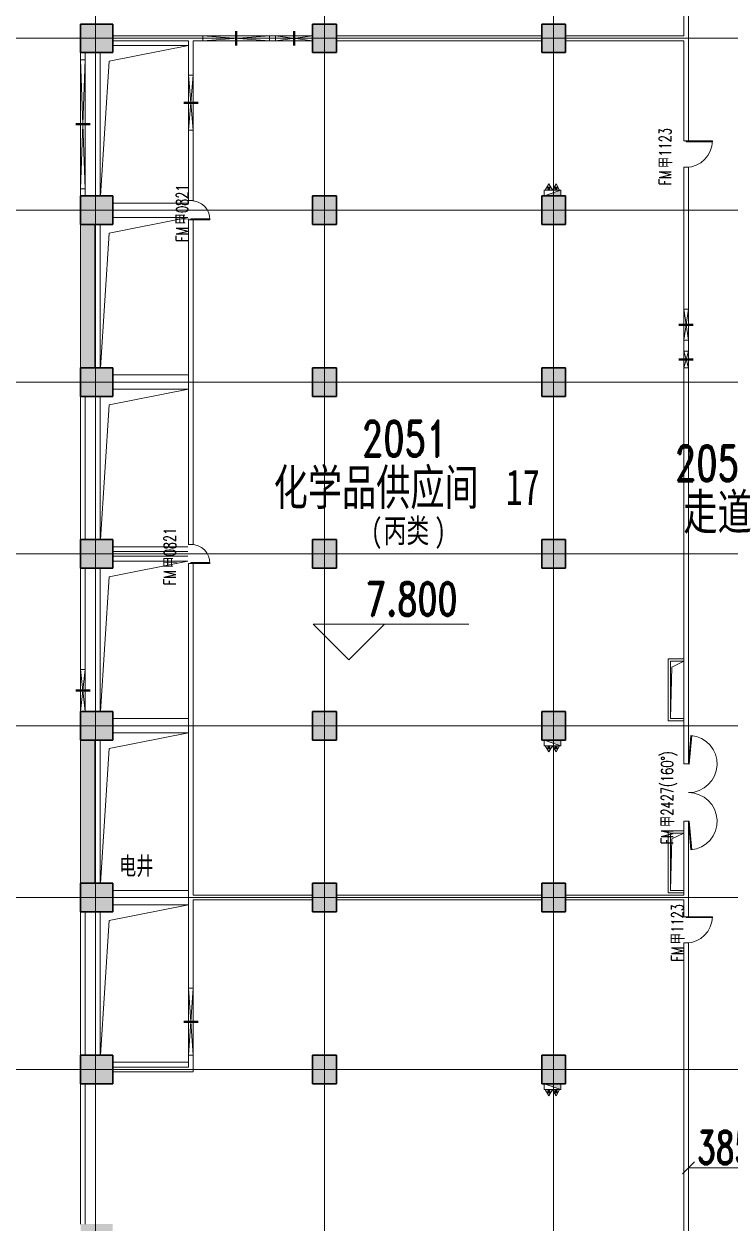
# Model space of a CAD drawing. Header units: millimetres. Extents: x -172041 to 399210, y -31706 to 192400.
# Drawn here: x 241807 to 271390, y 51125 to 101400 of the extents above; entities that cross this region are included whole.
import ezdxf

# ---------------------------------------------------------------- set-up
doc = ezdxf.new("R2010")
doc.units = ezdxf.units.MM
doc.linetypes.add('轴网线', pattern=[22.04, 18.38, -1.83, 0, -1.83])
doc.layers.get('0').update_dxf_attribs({"color": 8})
doc.layers.get('Defpoints').update_dxf_attribs({"color": 8})
for name, color, linetype, lineweight in [('A-ANNO-DIMS', 8, 'Continuous', 9), ('A-ANNO-NOTE', 8, 'Continuous', 5), ('A-AREA-IDEN', 8, 'Continuous', 9), ('A-DETL-GENF', 8, 'Continuous', 18), ('A-DOOR', 8, 'Continuous', 5), ('A-DOOR-IDEN', 8, 'Continuous', 9), ('A-DOOR-OPNG', 8, 'Continuous', 5), ('A-FLOR', 8, 'Continuous', 5), ('A-GENM', 8, 'Continuous', 5), ('A-WALL', 8, 'Continuous', 5), ('A-WALL-PATT', 8, 'Continuous', 9), ('M-EQPM', 8, 'Continuous', 5), ('S-COLS', 8, 'Continuous', 5), ('S-GRID', 8, 'Continuous', 9)]:
    doc.layers.add(name, color=color, linetype=linetype, lineweight=lineweight)
doc.styles.add('RomanD', font='romand__.ttf', dxfattribs={"width": 0.7, "height": 1500})
doc.styles.add('RomanD_1', font='romand__.ttf', dxfattribs={"width": 0.7, "height": 1400})
doc.styles.add('RomanD_3', font='romand__.ttf', dxfattribs={"width": 0.65, "height": 1400})
doc.styles.add('RomanD_4', font='romand__.ttf', dxfattribs={"width": 0.7, "height": 500})
doc.styles.add('仿宋_2', font='', dxfattribs={"width": 0.7, "height": 1500})
doc.styles.add('仿宋_5', font='', dxfattribs={"width": 0.7, "height": 1000})
doc.styles.add('仿宋_6', font='', dxfattribs={"width": 0.7, "height": 750})
doc.styles.add('微软雅黑', font='Microsoft YaHei.ttf', dxfattribs={"width": 0.7, "height": 500})
doc.styles.get('仿宋_2').set_extended_font_data('FangSong')
doc.styles.get('仿宋_5').set_extended_font_data('FangSong')
doc.styles.get('仿宋_6').set_extended_font_data('FangSong')
doc.dimstyles.new('对角线_-_1mm_仿宋', dxfattribs={"dimscale": 304.8, "dimtxt": 1405.004626, "dimasz": 1.64042, "dimexe": 1.64042, "dimexo": 0.0625, "dimgap": 0.492126, "dimtad": 1, "dimdec": 0, "dimzin": 0, "dimdsep": 46, "dimtxsty": 'RomanD_3', "dimblk1": 'OBLIQUE', "dimblk2": 'OBLIQUE', "dimsah": 1, "dimcen": 0.09, "dimazin": 0, "dimtfac": 1, "dimtdec": 4, "dimtix": 1, "dimtmove": 0, "dimatfit": 3, "dimfxl": 3.28084, "dimfxlon": 1, "dimtvp": 1, "dimtolj": 1, "dimtzin": 0, "dimlwd": 18, "dimlwe": 18, "dimarcsym": 2})

# ---------------------------------------------------------------- blocks, each defined once
blk = doc.blocks.new('砼_柱_矩形 - 1000X1200-501527-LAY-2F-1_500-A')
at = {"layer": 'S-COLS', "lineweight": 15, "true_color": 0xc0c0c0}
blk.add_hatch(color=9, dxfattribs=at).paths.add_polyline_path([(-500, -600), (500, -600), (500, 600), (-500, 600), (-500, -100)], flags=0)
at = {"layer": 'S-COLS', "color": 7, "lineweight": 35}
for p, q in [((500, 600), (-500, 600)), ((-500, 600), (-500, -600)), ((500, -600), (500, 600)), ((-500, -600), (500, -600))]:
    blk.add_line(p, q, dxfattribs=at)
blk = doc.blocks.new('X-ST-F3-02-C-001_HLP2_rvt-1-LAY-2F-1_500-A')
at = {"layer": 'S-COLS', "true_color": 0xc0c0c0}
for points in [[(245525, 100200), (245525, 101400), (244175, 101400), (244175, 100200), (245499, 100200)], [(244175, 93000), (245525, 93000), (245525, 94200), (244175, 94200), (244175, 93600)], [(244775, 85800), (245525, 85800), (245525, 87000), (244175, 87000), (244175, 85800)], [(244175, 78600), (245525, 78600), (245525, 79800), (244175, 79800), (244175, 79434)], [(244398, 71400), (245525, 71400), (245525, 72600), (244175, 72600), (244175, 71400)], [(245000, 64200), (245525, 64200), (245525, 65400), (244175, 65400), (244177, 64200), (244746, 64200)], [(245000, 57000), (245525, 57000), (245525, 58200), (244175, 58200), (244175, 57000), (244261, 57000)], [(244175, 49675), (245525, 49675), (245525, 51125), (244175, 51125), (244175, 50400)]]:
    blk.add_hatch(color=9, dxfattribs=at).paths.add_polyline_path(points, flags=0)
at = {"layer": 'S-COLS', "color": 7, "lineweight": 35}
for p, q in [((245525, 101400), (244175, 101400)), ((244175, 101400), (244175, 100200)), ((245525, 100200), (245525, 101400)), ((244175, 100200), (245525, 100200)), ((245525, 94200), (244175, 94200)), ((244175, 94200), (244175, 93000)), ((245525, 93000), (245525, 94200)), ((244175, 93000), (245525, 93000)), ((245525, 87000), (244175, 87000)), ((244175, 87000), (244175, 85800)), ((245525, 85800), (245525, 87000)), ((244175, 85800), (245525, 85800)), ((245525, 79800), (244175, 79800)), ((244175, 79800), (244175, 78600)), ((245525, 78600), (245525, 79800)), ((244175, 78600), (245525, 78600)), ((245525, 72600), (244175, 72600)), ((244175, 72600), (244175, 71400)), ((245525, 71400), (245525, 72600)), ((244175, 71400), (245525, 71400)), ((245525, 65400), (244175, 65400)), ((244175, 65400), (244175, 64200)), ((245525, 64200), (245525, 65400)), ((244175, 64200), (245525, 64200)), ((245525, 58200), (244175, 58200)), ((244175, 58200), (244175, 57000)), ((245525, 57000), (245525, 58200)), ((244175, 57000), (245525, 57000))]:
    blk.add_line(p, q, dxfattribs=at)
at = {"lineweight": 15}
for p in [(254400, 100800), (264000, 100800), (254400, 93600), (264000, 93600), (254400, 86400), (264000, 86400), (254400, 79200), (264000, 79200), (254400, 72000), (264000, 72000), (254400, 64800), (264000, 64800), (254400, 57600), (264000, 57600)]:
    blk.add_blockref('砼_柱_矩形 - 1000X1200-501527-LAY-2F-1_500-A', p, dxfattribs=at)
blk = doc.blocks.new('双扇平开门-角度可调 - FM甲2427_160__-4690015-LAY-2F-1_500-A')
at = {"layer": 'A-DOOR'}
for p, q in [((-1200, -100), (-2395, -205)), ((-2392, -234), (-1197, -130)), ((-1197, -130), (-1200, -100)), ((1200, -100), (1197, -130)), ((1197, -130), (2392, -234)), ((1200, -100), (2395, -205))]:
    blk.add_line(p, q, dxfattribs=at)
for centre, start, end in [((-1200, -100), 185, 0), ((1200, -100), 180, 355)]:
    blk.add_arc(centre, 1200, start, end, dxfattribs=at)
blk = doc.blocks.new('单扇平开防火门_带观察窗 - FM甲1123-4703329-LAY-2F-1_500-A')
at = {"layer": 'A-DOOR'}
for p, q in [((510, -1100), (510, 0)), ((550, 0), (510, 0)), ((510, 0), (510, -700)), ((550, -700), (550, 0)), ((510, 0), (550, 0)), ((550, 0), (550, -1100)), ((510, -700), (510, -900)), ((510, -900), (510, -1100)), ((550, -900), (550, -700)), ((550, -1100), (550, -900)), ((550, -1100), (510, -1100)), ((510, -1100), (550, -1100))]:
    blk.add_line(p, q, dxfattribs=at)
blk.add_arc((550, 0), 1100, 180, 270, dxfattribs=at)
at = {"layer": 'A-DOOR-OPNG'}
for p, q in [((-550, 100), (-550, -100)), ((550, 99), (550, -100))]:
    blk.add_line(p, q, dxfattribs=at)
blk = doc.blocks.new('楼板洞口-A - F01-无翻边-3906482-LAY-2F-1_500-A')
at = {"layer": 'A-GENM'}
for p, q in [((370, 5940), (3700, 6600)), ((525, 6600), (3700, 6600)), ((0, 300), (0, 6300)), ((19, 300), (370, 5940)), ((3675, 0), (525, 0))]:
    blk.add_line(p, q, dxfattribs=at)
blk = doc.blocks.new('楼板洞口-A - F01-无翻边-V46-LAY-2F-1_500-A')
at = {"layer": 'A-GENM'}
for p, q in [((370, 5940), (3675, 6595)), ((525, 6600), (3675, 6600)), ((0, 300), (0, 6300)), ((19, 300), (370, 5940)), ((3700, 0), (525, 0))]:
    blk.add_line(p, q, dxfattribs=at)
blk = doc.blocks.new('楼板洞口-A - F01-无翻边-V47-LAY-2F-1_500-A')
at = {"layer": 'A-GENM'}
for p, q in [((370, 5940), (3700, 6600)), ((525, 6600), (3700, 6600)), ((0, 300), (0, 6300)), ((19, 300), (370, 5940)), ((3700, 0), (525, 0))]:
    blk.add_line(p, q, dxfattribs=at)
blk = doc.blocks.new('楼板洞口-A - F03-翻边100-4034564-LAY-2F-1_500-A')
at = {"layer": 'A-GENM'}
for p, q in [((-100, -100), (-100, 2500)), ((550, 2500), (-100, 2500)), ((0, 0), (0, 2400)), ((0, 2400), (550, 2400)), ((0, 2400), (0, 0)), ((550, 2400), (0, 2400)), ((0, 0), (55, 2160)), ((55, 2160), (550, 2400)), ((550, 0), (0, 0)), ((0, 0), (550, 0)), ((550, -100), (-100, -100))]:
    blk.add_line(p, q, dxfattribs=at)
blk = doc.blocks.new('单扇平开防火门_带观察窗 - FM甲1123-4703391-LAY-2F-1_500-A')
at = {"layer": 'A-DOOR'}
for p, q in [((510, -1100), (510, 0)), ((550, 0), (510, 0)), ((510, 0), (510, -700)), ((550, -700), (550, 0)), ((510, 0), (550, 0)), ((550, 0), (550, -1100)), ((510, -700), (510, -900)), ((510, -900), (510, -1100)), ((550, -900), (550, -700)), ((550, -1100), (550, -900)), ((550, -1100), (510, -1100)), ((510, -1100), (550, -1100))]:
    blk.add_line(p, q, dxfattribs=at)
blk.add_arc((550, 0), 1100, 180, 270, dxfattribs=at)
at = {"layer": 'A-DOOR-OPNG'}
for p, q in [((-550, 100), (-550, -100)), ((550, 99), (550, -100))]:
    blk.add_line(p, q, dxfattribs=at)
blk = doc.blocks.new('室内消火栓箱_带灭火器__左右式_ - SG24D65-P-V55-LAY-2F-1_500-A')
at = {"layer": 'A-DETL-GENF', "lineweight": 5}
blk.add_hatch(color=256, dxfattribs=at).paths.add_polyline_path([(-350, -240), (350, 0), (-350, 0)], flags=0)
h = blk.add_hatch(color=256, dxfattribs=at)
h.paths.add_polyline_path([(-195, -370), (-105, -370), (-105, -280), (-195, -280)], flags=0)
h.paths.add_polyline_path([(105, -280), (105, -370), (195, -370), (195, -280)], flags=0)
for p, q in [((-350, -240), (350, 0)), ((-350, -240), (-350, 0)), ((-350, 0), (-350, -240)), ((-350, -240), (350, 0)), ((-350, -240), (350, -240)), ((-300, -240), (-150, -500)), ((-105, -280), (-195, -280)), ((-195, -280), (-195, -370)), ((-195, -370), (-105, -370)), ((0, -240), (-150, -500)), ((-105, -370), (-105, -280)), ((0, -240), (150, -500)), ((195, -280), (105, -280)), ((105, -280), (105, -370)), ((105, -370), (195, -370)), ((300, -240), (150, -500)), ((195, -370), (195, -280))]:
    blk.add_line(p, q, dxfattribs=at)
at = {"layer": 'M-EQPM'}
blk.add_line((350, 0), (350, -240), dxfattribs=at)
blk = doc.blocks.new('室内消火栓箱_带灭火器__左右式_ - SG24D65-P-4299218-LAY-2F-1_500-A')
at = {"layer": 'A-DETL-GENF', "lineweight": 5}
blk.add_hatch(color=256, dxfattribs=at).paths.add_polyline_path([(-350, 240), (-350, 0), (350, 0), (-125, 163)], flags=0)
h = blk.add_hatch(color=256, dxfattribs=at)
h.paths.add_polyline_path([(-105, 370), (-195, 370), (-195, 280), (-105, 280)], flags=0)
h.paths.add_polyline_path([(105, 370), (105, 280), (195, 280), (195, 370)], flags=0)
for p, q in [((-350, 240), (350, 240)), ((-350, 240), (350, 0)), ((-350, 240), (-350, 0)), ((-350, 240), (350, 0)), ((-350, 0), (-350, 240)), ((-300, 240), (-150, 500)), ((-195, 370), (-105, 370)), ((-195, 280), (-195, 370)), ((-105, 280), (-195, 280)), ((0, 240), (-150, 500)), ((-105, 370), (-105, 280)), ((0, 240), (150, 500)), ((105, 280), (105, 370)), ((105, 370), (195, 370)), ((195, 280), (105, 280)), ((300, 240), (150, 500)), ((195, 370), (195, 280))]:
    blk.add_line(p, q, dxfattribs=at)
at = {"layer": 'M-EQPM'}
blk.add_line((350, 0), (350, 240), dxfattribs=at)
blk = doc.blocks.new('室内消火栓箱_带灭火器__左右式_ - SG24D65-P-V58-LAY-2F-1_500-A')
at = {"layer": 'A-DETL-GENF', "lineweight": 5}
blk.add_hatch(color=256, dxfattribs=at).paths.add_polyline_path([(350, 0), (-350, 240), (-350, 0), (50, 0)], flags=0)
h = blk.add_hatch(color=256, dxfattribs=at)
h.paths.add_polyline_path([(195, 280), (195, 370), (105, 370), (105, 280)], flags=0)
h.paths.add_polyline_path([(-105, 370), (-195, 370), (-195, 280), (-105, 280)], flags=0)
for p, q in [((-350, 240), (350, 240)), ((-350, 240), (350, 0)), ((-350, 240), (-350, 0)), ((-350, 240), (350, 0)), ((-350, 0), (-350, 240)), ((-300, 240), (-150, 500)), ((-195, 370), (-105, 370)), ((-195, 280), (-195, 370)), ((-105, 280), (-195, 280)), ((0, 240), (-150, 500)), ((-105, 370), (-105, 280)), ((0, 240), (150, 500)), ((105, 280), (105, 370)), ((105, 370), (195, 370)), ((195, 280), (105, 280)), ((300, 240), (150, 500)), ((195, 370), (195, 280)), ((350, 0), (-350, 0)), ((350, 0), (-350, 0))]:
    blk.add_line(p, q, dxfattribs=at)
at = {"layer": 'M-EQPM'}
blk.add_line((350, 0), (350, 240), dxfattribs=at)
blk = doc.blocks.new('矩形墙洞-D - F01-4899609-LAY-2F-1_500-A')
at = {"layer": 'A-GENM'}
for p, q in [((-1275, -100), (-1275, 100)), ((-1275, 100), (1525, 100)), ((1525, -100), (-1275, 100)), ((-1275, -100), (1525, 100)), ((1525, 100), (1525, -100)), ((1525, -100), (-1275, -100))]:
    blk.add_line(p, q, dxfattribs=at)
at = {"layer": 'A-GENM', "color": 7, "lineweight": 50}
blk.add_line((125, 300), (125, -300), dxfattribs=at)
blk = doc.blocks.new('矩形墙洞-D - F01-4899608-LAY-2F-1_500-A')
at = {"layer": 'A-GENM'}
for p, q in [((-650, -100), (-650, 100)), ((-650, 100), (900, 100)), ((900, -100), (-650, 100)), ((-650, -100), (900, 100)), ((900, 100), (900, -100)), ((900, -100), (-650, -100))]:
    blk.add_line(p, q, dxfattribs=at)
at = {"layer": 'A-GENM', "color": 7, "lineweight": 50}
blk.add_line((125, 300), (125, -300), dxfattribs=at)
blk = doc.blocks.new('矩形墙洞-D - F01-4899611-LAY-2F-1_500-A')
at = {"layer": 'A-GENM'}
for p, q in [((-1025, -100), (-1025, 100)), ((-1025, 100), (1275, 100)), ((1275, -100), (-1025, 100)), ((-1025, -100), (1275, 100)), ((1275, 100), (1275, -100)), ((1275, -100), (-1025, -100))]:
    blk.add_line(p, q, dxfattribs=at)
at = {"layer": 'A-GENM', "color": 7, "lineweight": 50}
blk.add_line((125, 300), (125, -300), dxfattribs=at)
blk = doc.blocks.new('矩形墙洞-D - F01-4899610-LAY-2F-1_500-A')
at = {"layer": 'A-GENM'}
for p, q in [((-1275, -100), (-1275, 100)), ((-1275, 100), (1525, 100)), ((1525, -100), (-1275, 100)), ((-1275, -100), (1525, 100)), ((1525, 100), (1525, -100)), ((1525, -100), (-1275, -100))]:
    blk.add_line(p, q, dxfattribs=at)
at = {"layer": 'A-GENM', "color": 7, "lineweight": 50}
blk.add_line((125, 300), (125, -300), dxfattribs=at)
blk = doc.blocks.new('矩形墙洞-D - F01-V76-LAY-2F-1_500-A')
at = {"layer": 'A-GENM'}
for p, q in [((-225, -100), (-225, 100)), ((-225, 100), (475, 100)), ((475, -100), (-225, 100)), ((-225, -100), (475, 100)), ((475, 100), (475, -100)), ((475, -100), (-225, -100))]:
    blk.add_line(p, q, dxfattribs=at)
at = {"layer": 'A-GENM', "color": 7, "lineweight": 50}
blk.add_line((125, 300), (125, -300), dxfattribs=at)
blk = doc.blocks.new('矩形墙洞-D - F01-4899638-LAY-2F-1_500-A')
at = {"layer": 'A-GENM'}
for p, q in [((-525, -100), (-525, 100)), ((-525, 100), (775, 100)), ((775, -100), (-525, 100)), ((-525, -100), (775, 100)), ((775, 100), (775, -100)), ((775, -100), (-525, -100))]:
    blk.add_line(p, q, dxfattribs=at)
at = {"layer": 'A-GENM', "color": 7, "lineweight": 50}
blk.add_line((125, 300), (125, -300), dxfattribs=at)
blk = doc.blocks.new('矩形墙洞-D - F01-4899619-LAY-2F-1_500-A')
at = {"layer": 'A-GENM'}
for p, q in [((-2575, -100), (-2575, 100)), ((-2575, 100), (2825, 100)), ((2825, -100), (-2575, 100)), ((-2575, -100), (2825, 100)), ((2825, 100), (2825, -100)), ((2825, -100), (-2575, -100))]:
    blk.add_line(p, q, dxfattribs=at)
at = {"layer": 'A-GENM', "color": 7, "lineweight": 50}
blk.add_line((125, 300), (125, -300), dxfattribs=at)
blk = doc.blocks.new('矩形墙洞-D - F01-4899614-LAY-2F-1_500-A')
at = {"layer": 'A-GENM'}
for p, q in [((-750, -100), (-750, 100)), ((-750, 100), (1000, 100)), ((1000, -100), (-750, 100)), ((-750, -100), (1000, 100)), ((1000, -100), (-750, -100))]:
    blk.add_line(p, q, dxfattribs=at)
at = {"layer": 'A-GENM', "color": 7, "lineweight": 50}
blk.add_line((125, 300), (125, -300), dxfattribs=at)
blk = doc.blocks.new('单扇平开防火门_带观察窗 - FM甲0821-4703376-LAY-2F-1_500-A')
at = {"layer": 'A-DOOR'}
for p, q in [((400, 800), (360, 800)), ((360, 800), (360, 0)), ((360, 800), (400, 800)), ((360, 600), (360, 800)), ((360, 400), (360, 600)), ((400, 0), (400, 800)), ((400, 800), (400, 600)), ((400, 600), (400, 400)), ((360, 125), (360, 400)), ((360, 0), (400, 0)), ((400, 400), (400, 125))]:
    blk.add_line(p, q, dxfattribs=at)
blk.add_arc((400, 0), 800, 90, 180, dxfattribs=at)
at = {"layer": 'A-DOOR-OPNG'}
for p, q in [((-400, -100), (-400, 100)), ((400, -99), (400, 100))]:
    blk.add_line(p, q, dxfattribs=at)
blk = doc.blocks.new('高程点-说明仿宋-2 - 高程点-说明仿宋-2-1141479-LAY-2F-1_500-A')
at = {"layer": 'A-ANNO-NOTE', "lineweight": 18}
for p, q in [((10.06, 2.99), (-2.99, 2.99)), ((0, 0), (-2.99, 2.99)), ((0, 0), (2.99, 2.99))]:
    blk.add_line(p, q, dxfattribs=at)
blk = doc.blocks.new('_Oblique')
at = {"color": 0, "linetype": 'ByBlock', "lineweight": -2}
blk.add_line((-0.5, -0.5), (0.5, 0.5), dxfattribs=at)
blk = doc.blocks.new('DIMBLOCK5-LAY-2F-1_500-A')
at = {"layer": 'A-ANNO-DIMS', "color": 0, "lineweight": 18, "transparency": 16777216}
for p, q in [((269650, 54462), (269650, 52981)), ((273500, 54462), (273500, 52981)), ((269650, 53481), (273500, 53481))]:
    blk.add_line(p, q, dxfattribs=at)
at = {"layer": 'Defpoints', "color": 0, "transparency": 16777216}
for p in [(269650, 54481), (273500, 54481), (273500, 53481)]:
    blk.add_point(p, dxfattribs=at)
at = {"layer": 'A-ANNO-DIMS', "color": 0, "lineweight": 18, "transparency": 16777216, "xscale": 500.0000000000001, "yscale": 500.0000000000001, "zscale": 500.0000000000001, "rotation": 180}
blk.add_blockref('_Oblique', (269650, 53481), dxfattribs=at)
at = {"layer": 'A-ANNO-DIMS', "color": 0, "lineweight": 18, "transparency": 16777216, "xscale": 500.0000000000001, "yscale": 500.0000000000001, "zscale": 500.0000000000001}
blk.add_blockref('_Oblique', (273500, 53481), dxfattribs=at)
at = {"layer": 'A-ANNO-DIMS', "color": 0, "lineweight": 18, "transparency": 16777216, "insert": (271575, 54331), "char_height": 1400, "width": 3890.78, "attachment_point": 5, "style": 'RomanD_3'}
blk.add_mtext('\\A1;3850', dxfattribs=at)

msp = doc.modelspace()

# ---------------------------------------------------------------- hatches: boundary and pattern name
at = {"layer": 'A-WALL-PATT', "lineweight": 5}
for points in [[(244775, 87000), (244775, 93000), (244175, 93000), (244175, 87000), (244398.2, 87000)], [(244775, 65400), (244775, 71400), (244175, 71400), (244175, 65400)]]:
    msp.add_hatch(color=256, dxfattribs=at).paths.add_polyline_path(points, flags=0)

# ---------------------------------------------------------------- linework, layer by layer
at = {"layer": 'A-FLOR'}
for p, q in [((245000, 94200), (245000, 100200)), ((245525, 100500), (248700, 100500)), ((248675, 93900), (245525, 93900)), ((245525, 93300), (248675, 93300)), ((245000, 87000), (245000, 93000)), ((248700, 86700), (245525, 86700)), ((245525, 86100), (248700, 86100)), ((245000, 79800), (245000, 85800)), ((248675, 79500), (245525, 79500)), ((245000, 72600), (245000, 78600)), ((245525, 78900), (248675, 78900)), ((248700, 72300), (245525, 72300)), ((245000, 65400), (245000, 71400)), ((245525, 71700), (248700, 71700)), ((248700, 65100), (245525, 65100)), ((245525, 64500), (248700, 64500)), ((245000, 58200), (245000, 64200)), ((248700, 57900), (245525, 57900))]:
    msp.add_line(p, q, dxfattribs=at)
at = {"layer": 'A-WALL', "lineweight": 9}
for p, q in [((269450, 102700), (269450, 100900)), ((269650, 96500), (269650, 102700)), ((253900, 100900), (245525, 100900)), ((245525, 100700), (248700, 100700)), ((248700, 100700), (248700, 94000)), ((248900, 94000), (248900, 100700)), ((248900, 100700), (253900, 100700)), ((263500, 100900), (254900, 100900)), ((254900, 100700), (263500, 100700)), ((269450, 100900), (264500, 100900)), ((264500, 100700), (269450, 100700)), ((269450, 100700), (269450, 96500)), ((244175, 94200), (244175, 100200)), ((244175, 100200), (244175, 94200)), ((244375, 94200), (244375, 100200)), ((269450, 96500), (269550, 96500)), ((269650, 95400), (269450, 95400)), ((269450, 95400), (269450, 70400)), ((269650, 70400), (269650, 95400)), ((248700, 93200), (248700, 79600)), ((248900, 79600), (248900, 93200)), ((244175, 93000), (244175, 87000)), ((244775, 87000), (244775, 93000)), ((244175, 79800), (244175, 85800)), ((244175, 85800), (244175, 79800)), ((244375, 79800), (244375, 85800)), ((248675, 79300), (245525, 79300)), ((245525, 79100), (248675, 79100)), ((244175, 72600), (244175, 78600)), ((244175, 78600), (244175, 72600)), ((244375, 72600), (244375, 78600)), ((248700, 78800), (248700, 57700)), ((248900, 64900), (248900, 78800)), ((244175, 71400), (244175, 65400)), ((244775, 65400), (244775, 71400)), ((269450, 70400), (269650, 70400)), ((269650, 68000), (269450, 68000)), ((269450, 68000), (269450, 64900)), ((269650, 64000), (269650, 68000)), ((253900, 64900), (248900, 64900)), ((263500, 64900), (254900, 64900)), ((269450, 64900), (264500, 64900)), ((248900, 57500), (248900, 64700)), ((248900, 64700), (253900, 64700)), ((254900, 64700), (263500, 64700)), ((264500, 64700), (269450, 64700)), ((269450, 64700), (269450, 64000)), ((244175, 58200), (244175, 64200)), ((244175, 64200), (244175, 58200)), ((244375, 58200), (244375, 64200)), ((269450, 64000), (269550, 64000)), ((269650, 62900), (269450, 62900)), ((269450, 62900), (269450, 48300)), ((269650, 48300), (269650, 62900)), ((248700, 57700), (245525, 57700)), ((245525, 57500), (248900, 57500)), ((244175, 51125), (244175, 57000)), ((244175, 57000), (244175, 51125)), ((244375, 51125), (244375, 57000))]:
    msp.add_line(p, q, dxfattribs=at)
at = {"layer": 'A-WALL'}
for p, q in [((244175, 87000), (244175, 93000)), ((244175, 65400), (244175, 71400))]:
    msp.add_line(p, q, dxfattribs=at)
at = {"layer": 'S-GRID', "linetype": '轴网线'}
for p, q in [((244800, -17706.2), (244800, 174400)), ((254400, -17706.2), (254400, 174400)), ((264000, -17706.2), (264000, 174400)), ((-16000, 100800), (308800, 100800)), ((-16000, 93600), (308800, 93600)), ((-16000, 86400), (308800, 86400)), ((-16000, 79200), (308800, 79200)), ((-16000, 72000), (308800, 72000)), ((-16000, 64800), (308800, 64800)), ((-16000, 57600), (308800, 57600))]:
    msp.add_line(p, q, dxfattribs=at)

# ---------------------------------------------------------------- block references
at = {"lineweight": 5}
msp.add_blockref('X-ST-F3-02-C-001_HLP2_rvt-1-LAY-2F-1_500-A', (0, 0), dxfattribs=at)
at = {"layer": 'A-ANNO-NOTE', "lineweight": 18, "xscale": 500, "yscale": 500, "zscale": 500}
msp.add_blockref('高程点-说明仿宋-2 - 高程点-说明仿宋-2-1141479-LAY-2F-1_500-A', (255417, 74760), dxfattribs=at)
at = {"layer": 'A-DOOR'}
for name, p, rotation in [('单扇平开防火门_带观察窗 - FM甲1123-4703329-LAY-2F-1_500-A', (269550, 95950), 89.9999999999999), ('单扇平开防火门_带观察窗 - FM甲0821-4703376-LAY-2F-1_500-A', (248800, 93600), 269.9999999999994), ('单扇平开防火门_带观察窗 - FM甲0821-4703376-LAY-2F-1_500-A', (248800, 79200), 269.9999999999994), ('双扇平开门-角度可调 - FM甲2427_160__-4690015-LAY-2F-1_500-A', (269550, 69200), 89.9999999999999), ('单扇平开防火门_带观察窗 - FM甲1123-4703391-LAY-2F-1_500-A', (269550, 63450), 89.9999999999999)]:
    msp.add_blockref(name, p, dxfattribs=dict(at, rotation=rotation))
at = {"layer": 'A-GENM'}
for name, p in [('矩形墙洞-D - F01-4899609-LAY-2F-1_500-A', (250575, 100800)), ('矩形墙洞-D - F01-4899608-LAY-2F-1_500-A', (253000, 100800)), ('楼板洞口-A - F01-无翻边-3906482-LAY-2F-1_500-A', (245000, 93900)), ('楼板洞口-A - F01-无翻边-V46-LAY-2F-1_500-A', (245000, 86700)), ('楼板洞口-A - F01-无翻边-3906482-LAY-2F-1_500-A', (245000, 79500)), ('楼板洞口-A - F01-无翻边-V46-LAY-2F-1_500-A', (245000, 72300)), ('楼板洞口-A - F03-翻边100-4034564-LAY-2F-1_500-A', (268900, 72300)), ('楼板洞口-A - F01-无翻边-V47-LAY-2F-1_500-A', (245000, 65100)), ('楼板洞口-A - F03-翻边100-4034564-LAY-2F-1_500-A', (268900, 65100)), ('楼板洞口-A - F01-无翻边-V47-LAY-2F-1_500-A', (245000, 57900))]:
    msp.add_blockref(name, p, dxfattribs=at)
for name, p, rotation in [('矩形墙洞-D - F01-4899619-LAY-2F-1_500-A', (244275, 97325), 269.9999999999996), ('矩形墙洞-D - F01-4899611-LAY-2F-1_500-A', (248800, 98225), 269.9999999999994), ('矩形墙洞-D - F01-4899638-LAY-2F-1_500-A', (269550, 88925), 269.9999999999999), ('矩形墙洞-D - F01-V76-LAY-2F-1_500-A', (269550, 87475), 269.9999999999999), ('矩形墙洞-D - F01-4899614-LAY-2F-1_500-A', (244275, 73600), 269.9999999999996), ('矩形墙洞-D - F01-4899610-LAY-2F-1_500-A', (248800, 59725), 269.9999999999994)]:
    msp.add_blockref(name, p, dxfattribs=dict(at, rotation=rotation))
at = {"layer": 'M-EQPM', "rotation": 180}
for name, p in [('室内消火栓箱_带灭火器__左右式_ - SG24D65-P-V55-LAY-2F-1_500-A', (263950, 94200)), ('室内消火栓箱_带灭火器__左右式_ - SG24D65-P-4299218-LAY-2F-1_500-A', (263950, 71400)), ('室内消火栓箱_带灭火器__左右式_ - SG24D65-P-V58-LAY-2F-1_500-A', (263950, 56995))]:
    msp.add_blockref(name, p, dxfattribs=at)

# ---------------------------------------------------------------- texts
at = {"layer": 'A-ANNO-NOTE', "lineweight": 9, "insert": (256147.7, 78009), "char_height": 1400, "width": 5106.749, "attachment_point": 1, "style": 'RomanD_1'}
msp.add_mtext('7.800', dxfattribs=at)
at = {"layer": 'A-AREA-IDEN', "attachment_point": 1}
for s, insert, char_height, width, style in [('2051', (255954.8, 84775.3), 1500, 4826.159, 'RomanD'), ('2050', (269070.8, 83744), 1500, 4826.159, 'RomanD'), ('化学品供应间', (252267.1, 82741.2), 1500, 11784.806, '仿宋_2'), ('17', (261990.5, 82741.2), 1500, 1964.134, '仿宋_2'), ('走道', (269434.3, 81709.8), 1500, 3928.269, '仿宋_2'), ('\\f仿宋|b0|i0|c134|p49|;\\W.7;(', (256346.8, 80671.1), 1000, 645.358, '仿宋_5'), ('丙类', (256879.3, 80671.1), 1000, 2581.434, '仿宋_5'), ('\\f仿宋|b0|i0|c134|p49|;\\W.7;)', (259009.2, 80671.1), 1000, 645.358, '仿宋_5'), ('电井', (245792.9, 66502.7), 750, 2020.252, '仿宋_6')]:
    msp.add_mtext(s, dxfattribs=dict(at, insert=insert, char_height=char_height, width=width, style=style))
at = {"layer": 'A-DOOR-IDEN', "char_height": 500, "attachment_point": 1, "rotation": 90}
for s, insert, width, style in [('1123', (268424.3, 95844.9), 1683.544, 'RomanD_4'), ('\\f微软雅黑|b0|i0|c134|p34|;\\W.7;甲', (268424.3, 95358.7), 589.24, '微软雅黑'), ('FM', (268424.3, 94641), 869.831, 'RomanD_4'), ('0821', (248181.8, 93479), 1683.544, 'RomanD_4'), ('\\f微软雅黑|b0|i0|c134|p34|;\\W.7;甲', (248181.8, 92992.8), 589.24, '微软雅黑'), ('FM', (248181.8, 92275.1), 869.831, 'RomanD_4'), ('0821', (247671.2, 79094.9), 1683.544, 'RomanD_4'), ('\\f微软雅黑|b0|i0|c134|p34|;\\W.7;甲', (247671.2, 78608.7), 589.24, '微软雅黑'), ('FM', (247671.2, 77891), 869.831, 'RomanD_4'), ('2427(160°)', (268506.8, 68233.7), 3731.855, 'RomanD_4'), ('\\f微软雅黑|b0|i0|c134|p34|;\\W.7;甲', (268506.8, 67747.5), 589.24, '微软雅黑'), ('FM', (268506.8, 67029.9), 869.831, 'RomanD_4'), ('1123', (268931.8, 63329), 1683.544, 'RomanD_4'), ('\\f微软雅黑|b0|i0|c134|p34|;\\W.7;甲', (268931.8, 62842.8), 589.24, '微软雅黑'), ('FM', (268931.8, 62125.1), 869.831, 'RomanD_4')]:
    msp.add_mtext(s, dxfattribs=dict(at, insert=insert, width=width, style=style))

# ---------------------------------------------------------------- dimensions: what is measured, and where the dimension line sits
at = {"layer": 'A-ANNO-DIMS', "lineweight": 18}
dim = msp.add_linear_dim(base=(273500, 53480.7), p1=(269650, 54480.7), p2=(273500, 54480.7), dimstyle='对角线_-_1mm_仿宋', override={"dimpost": '<>', "dimfxl": 3850}, dxfattribs=at)
dim.commit()
dim.dimension.update_dxf_attribs({"geometry": 'DIMBLOCK5-LAY-2F-1_500-A', "text_midpoint": (271575, 54330.7)})

doc.saveas('drawing.dxf')
